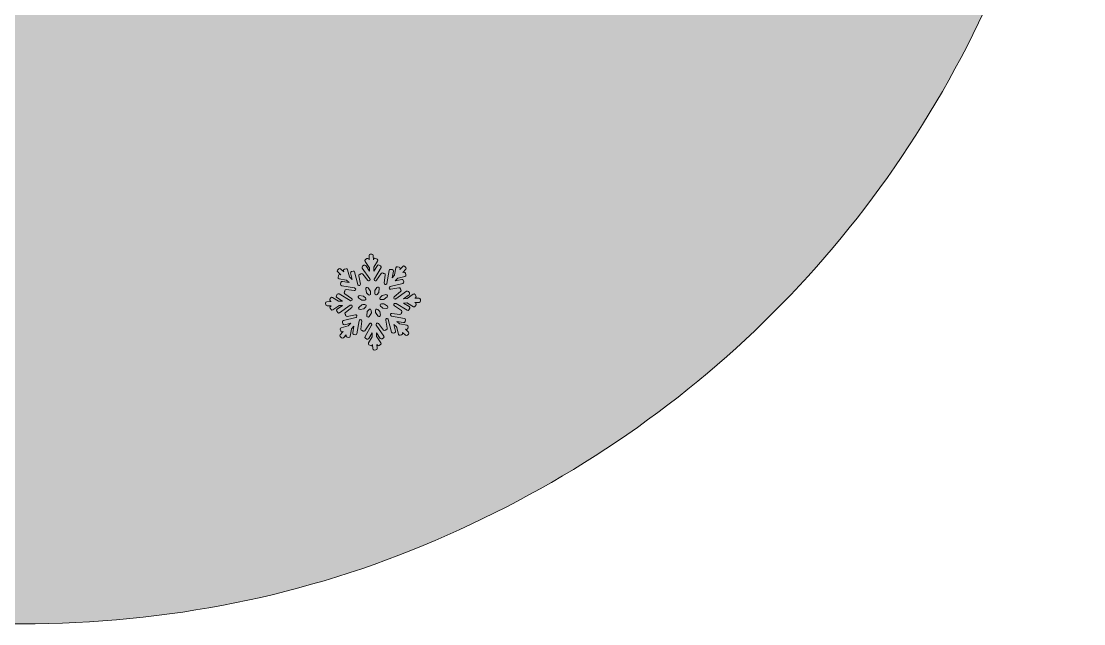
# Model space of a CAD drawing. Header units: millimetres. Extents: x 7 to 184, y -113 to -15.
# Drawn here: x 141.76 to 184.33, y -112.63 to -88.49 of the extents above; entities that cross this region are included whole.
import ezdxf

# ---------------------------------------------------------------- set-up
doc = ezdxf.new("R2010")
doc.units = ezdxf.units.MM
doc.header["$MEASUREMENT"] = 0
doc.layers.add('engraving', color=7, linetype='Continuous')
doc.layers.add('Layer 1', color=7, linetype='Continuous')

msp = doc.modelspace()

# ---------------------------------------------------------------- hatches: boundary and pattern name
at = {"layer": 'Layer 1'}
h = msp.add_hatch(color=2, dxfattribs=at)
h.dxf.hatch_style = 2
edge = h.paths.add_edge_path()
edge.add_spline(control_points=[(180.995, -53.469), (178.767, -48.299), (175.73, -43.788), (171.88, -39.938), (168.03, -36.088), (163.518, -33.05), (158.349, -30.823), (155.446, -29.574), (152.43, -28.675), (149.302, -28.126), (148.522, -26.725), (147.075, -25.741), (145.396, -25.613), (146.901, -24.497), (147.881, -22.714), (147.881, -20.697), (147.881, -17.317), (145.14, -14.576), (141.76, -14.576), (138.38, -14.576), (135.639, -17.317), (135.639, -20.697), (135.639, -22.714), (136.619, -24.497), (138.124, -25.613), (136.445, -25.741), (134.998, -26.725), (134.218, -28.126), (131.089, -28.675), (128.074, -29.574), (125.173, -30.823), (120.001, -33.05), (115.491, -36.088), (111.642, -39.938), (107.792, -43.788), (104.753, -48.299), (102.526, -53.469), (100.299, -58.64), (99.186, -64.169), (99.186, -70.057), (99.186, -75.945), (100.299, -81.476), (102.526, -86.645), (104.753, -91.817), (107.792, -96.327), (111.642, -100.176), (115.491, -104.026), (120.001, -107.066), (125.173, -109.291), (130.342, -111.517), (135.873, -112.632), (141.761, -112.632), (147.648, -112.632), (153.178, -111.517), (158.349, -109.291), (163.518, -107.066), (168.03, -104.026), (171.88, -100.176), (175.73, -96.327), (178.767, -91.817), (180.995, -86.645), (183.221, -81.476), (184.335, -75.945), (184.335, -70.057), (184.335, -64.169), (183.221, -58.64), (180.995, -53.469)], knot_values=[0, 0, 0, 0, 1, 1, 1, 2, 2, 2, 3, 3, 3, 4, 4, 4, 5, 5, 5, 6, 6, 6, 7, 7, 7, 8, 8, 8, 9, 9, 9, 10, 10, 10, 11, 11, 11, 12, 12, 12, 13, 13, 13, 14, 14, 14, 15, 15, 15, 16, 16, 16, 17, 17, 17, 18, 18, 18, 19, 19, 19, 20, 20, 20, 21, 21, 21, 22, 22, 22, 22], degree=3, periodic=1)
edge = h.paths.add_edge_path()
edge.add_spline(control_points=[(137.953, -20.697), (137.953, -18.598), (139.661, -16.89), (141.76, -16.89), (143.86, -16.89), (145.567, -18.598), (145.567, -20.697), (145.567, -22.796), (143.86, -24.504), (141.76, -24.504), (139.661, -24.504), (137.953, -22.796), (137.953, -20.697)], knot_values=[0, 0, 0, 0, 1, 1, 1, 2, 2, 2, 3, 3, 3, 4, 4, 4, 4], degree=3, periodic=1)
edge = h.paths.add_edge_path()
edge.add_spline(control_points=[(158.575, -76.964), (157.631, -79.154), (156.368, -81.06), (154.782, -82.682), (153.197, -84.307), (151.309, -85.589), (149.121, -86.532), (146.93, -87.476), (144.591, -87.947), (142.1, -87.947), (139.609, -87.947), (137.268, -87.476), (135.08, -86.532), (132.89, -85.589), (130.984, -84.307), (129.362, -82.682), (127.738, -81.06), (126.455, -79.154), (125.512, -76.964), (124.567, -74.776), (124.097, -72.435), (124.097, -69.944), (124.097, -67.453), (124.567, -65.114), (125.512, -62.924), (126.455, -60.735), (127.738, -58.847), (129.362, -57.262), (130.984, -55.677), (132.89, -54.414), (135.08, -53.469), (137.268, -52.526), (139.609, -52.053), (142.1, -52.053), (144.591, -52.053), (146.93, -52.526), (149.121, -53.469), (151.309, -54.414), (153.197, -55.677), (154.782, -57.262), (156.368, -58.847), (157.631, -60.735), (158.575, -62.924), (159.518, -65.114), (159.99, -67.453), (159.99, -69.944), (159.99, -72.435), (159.518, -74.776), (158.575, -76.964)], knot_values=[0, 0, 0, 0, 1, 1, 1, 2, 2, 2, 3, 3, 3, 4, 4, 4, 5, 5, 5, 6, 6, 6, 7, 7, 7, 8, 8, 8, 9, 9, 9, 10, 10, 10, 11, 11, 11, 12, 12, 12, 13, 13, 13, 14, 14, 14, 15, 15, 15, 16, 16, 16, 16], degree=3, periodic=1)

# ---------------------------------------------------------------- linework, layer by layer
at = {"layer": 'engraving', "lineweight": 0}
for points, knots in [([(157.753, -99.633), (157.752, -99.604), (157.728, -99.581), (157.699, -99.583), (157.699, -99.583), (157.533, -99.589), (157.533, -99.589), (157.533, -99.589), (157.564, -99.567), (157.564, -99.567), (157.587, -99.551), (157.593, -99.519), (157.576, -99.495), (157.576, -99.495), (157.538, -99.439), (157.538, -99.439), (157.521, -99.415), (157.488, -99.409), (157.465, -99.426), (157.465, -99.426), (157.23, -99.592), (157.23, -99.592), (157.221, -99.598), (157.212, -99.601), (157.202, -99.602), (157.202, -99.602), (157.075, -99.607), (157.075, -99.607), (157.075, -99.607), (157.298, -99.449), (157.298, -99.449), (157.322, -99.432), (157.327, -99.4), (157.311, -99.376), (157.311, -99.376), (157.273, -99.321), (157.273, -99.321), (157.256, -99.297), (157.223, -99.291), (157.2, -99.308), (157.2, -99.308), (156.772, -99.61), (156.772, -99.61), (156.763, -99.616), (156.754, -99.619), (156.744, -99.62), (156.744, -99.62), (156.741, -99.62), (156.741, -99.62), (156.691, -99.622), (156.667, -99.558), (156.707, -99.527), (156.707, -99.527), (156.963, -99.324), (156.963, -99.324), (156.986, -99.307), (156.99, -99.274), (156.973, -99.252), (156.973, -99.252), (156.964, -99.241), (156.964, -99.241), (156.959, -99.235), (156.956, -99.227), (156.954, -99.219), (156.954, -99.219), (156.952, -99.206), (156.952, -99.206), (156.946, -99.178), (156.919, -99.159), (156.891, -99.165), (156.891, -99.165), (156.566, -99.23), (156.566, -99.23), (156.517, -99.24), (156.484, -99.181), (156.518, -99.143), (156.518, -99.143), (156.523, -99.138), (156.523, -99.138), (156.53, -99.13), (156.539, -99.125), (156.549, -99.122), (156.549, -99.122), (157.046, -98.997), (157.046, -98.997), (157.074, -98.99), (157.091, -98.962), (157.084, -98.934), (157.084, -98.934), (157.068, -98.868), (157.068, -98.868), (157.061, -98.84), (157.032, -98.823), (157.004, -98.83), (157.004, -98.83), (156.744, -98.895), (156.744, -98.895), (156.744, -98.895), (156.834, -98.797), (156.834, -98.797), (156.841, -98.79), (156.85, -98.784), (156.859, -98.782), (156.859, -98.782), (157.132, -98.713), (157.132, -98.713), (157.16, -98.706), (157.177, -98.678), (157.17, -98.65), (157.17, -98.65), (157.154, -98.584), (157.154, -98.584), (157.147, -98.556), (157.118, -98.539), (157.09, -98.546), (157.09, -98.546), (157.055, -98.555), (157.055, -98.555), (157.055, -98.555), (157.171, -98.427), (157.171, -98.427), (157.191, -98.406), (157.189, -98.373), (157.169, -98.354), (157.169, -98.354), (157.119, -98.308), (157.119, -98.308), (157.098, -98.288), (157.065, -98.289), (157.045, -98.311), (157.045, -98.311), (156.933, -98.433), (156.933, -98.433), (156.933, -98.433), (156.94, -98.396), (156.94, -98.396), (156.945, -98.368), (156.926, -98.341), (156.898, -98.336), (156.898, -98.336), (156.832, -98.324), (156.832, -98.324), (156.803, -98.319), (156.776, -98.338), (156.771, -98.366), (156.771, -98.366), (156.721, -98.653), (156.721, -98.653), (156.719, -98.663), (156.715, -98.672), (156.708, -98.679), (156.708, -98.679), (156.623, -98.773), (156.623, -98.773), (156.623, -98.773), (156.67, -98.502), (156.67, -98.502), (156.675, -98.474), (156.656, -98.447), (156.628, -98.442), (156.628, -98.442), (156.562, -98.43), (156.562, -98.43), (156.533, -98.425), (156.506, -98.444), (156.501, -98.472), (156.501, -98.472), (156.411, -98.994), (156.411, -98.994), (156.409, -99.003), (156.404, -99.013), (156.398, -99.02), (156.398, -99.02), (156.398, -99.02), (156.398, -99.02), (156.363, -99.057), (156.301, -99.029), (156.307, -98.978), (156.307, -98.978), (156.347, -98.654), (156.347, -98.654), (156.35, -98.625), (156.33, -98.599), (156.302, -98.596), (156.302, -98.596), (156.289, -98.594), (156.289, -98.594), (156.281, -98.593), (156.273, -98.59), (156.267, -98.585), (156.267, -98.585), (156.256, -98.578), (156.256, -98.578), (156.232, -98.562), (156.199, -98.569), (156.183, -98.593), (156.183, -98.593), (156.001, -98.868), (156.001, -98.868), (155.974, -98.91), (155.908, -98.892), (155.906, -98.842), (155.906, -98.842), (155.906, -98.836), (155.906, -98.836), (155.905, -98.826), (155.908, -98.816), (155.913, -98.807), (155.913, -98.807), (156.177, -98.362), (156.177, -98.362), (156.191, -98.338), (156.184, -98.306), (156.159, -98.291), (156.159, -98.291), (156.102, -98.256), (156.102, -98.256), (156.077, -98.241), (156.044, -98.249), (156.03, -98.274), (156.03, -98.274), (155.892, -98.505), (155.892, -98.505), (155.892, -98.505), (155.887, -98.372), (155.887, -98.372), (155.887, -98.362), (155.889, -98.352), (155.894, -98.343), (155.894, -98.343), (156.039, -98.099), (156.039, -98.099), (156.054, -98.075), (156.046, -98.043), (156.021, -98.028), (156.021, -98.028), (155.964, -97.993), (155.964, -97.993), (155.939, -97.978), (155.907, -97.986), (155.892, -98.011), (155.892, -98.011), (155.874, -98.042), (155.874, -98.042), (155.874, -98.042), (155.866, -97.869), (155.866, -97.869), (155.865, -97.84), (155.841, -97.818), (155.812, -97.819), (155.812, -97.819), (155.745, -97.821), (155.745, -97.821), (155.717, -97.823), (155.694, -97.847), (155.695, -97.876), (155.695, -97.876), (155.702, -98.043), (155.702, -98.043), (155.702, -98.043), (155.682, -98.013), (155.682, -98.013), (155.665, -97.989), (155.633, -97.983), (155.609, -98), (155.609, -98), (155.554, -98.039), (155.554, -98.039), (155.531, -98.055), (155.525, -98.088), (155.541, -98.111), (155.541, -98.111), (155.707, -98.351), (155.707, -98.351), (155.712, -98.359), (155.715, -98.368), (155.716, -98.378), (155.716, -98.378), (155.721, -98.506), (155.721, -98.506), (155.721, -98.506), (155.566, -98.281), (155.566, -98.281), (155.549, -98.257), (155.516, -98.251), (155.493, -98.268), (155.493, -98.268), (155.438, -98.307), (155.438, -98.307), (155.414, -98.323), (155.408, -98.356), (155.425, -98.379), (155.425, -98.379), (155.725, -98.814), (155.725, -98.814), (155.731, -98.822), (155.734, -98.832), (155.735, -98.842), (155.735, -98.842), (155.735, -98.843), (155.735, -98.843), (155.737, -98.893), (155.672, -98.917), (155.641, -98.876), (155.641, -98.876), (155.444, -98.62), (155.444, -98.62), (155.426, -98.597), (155.393, -98.593), (155.37, -98.611), (155.37, -98.611), (155.36, -98.618), (155.36, -98.618), (155.354, -98.623), (155.346, -98.627), (155.338, -98.628), (155.338, -98.628), (155.326, -98.631), (155.326, -98.631), (155.298, -98.637), (155.279, -98.664), (155.285, -98.692), (155.285, -98.692), (155.349, -99.019), (155.349, -99.019), (155.359, -99.069), (155.3, -99.102), (155.263, -99.067), (155.263, -99.067), (155.26, -99.064), (155.26, -99.064), (155.252, -99.058), (155.247, -99.049), (155.245, -99.039), (155.245, -99.039), (155.12, -98.535), (155.12, -98.535), (155.113, -98.507), (155.084, -98.49), (155.056, -98.497), (155.056, -98.497), (154.992, -98.513), (154.992, -98.513), (154.964, -98.52), (154.947, -98.548), (154.954, -98.576), (154.954, -98.576), (155.019, -98.839), (155.019, -98.839), (155.019, -98.839), (154.922, -98.749), (154.922, -98.749), (154.915, -98.742), (154.91, -98.733), (154.907, -98.724), (154.907, -98.724), (154.839, -98.447), (154.839, -98.447), (154.832, -98.419), (154.804, -98.402), (154.776, -98.409), (154.776, -98.409), (154.711, -98.425), (154.711, -98.425), (154.683, -98.432), (154.666, -98.46), (154.673, -98.488), (154.673, -98.488), (154.682, -98.524), (154.682, -98.524), (154.682, -98.524), (154.556, -98.407), (154.556, -98.407), (154.535, -98.387), (154.502, -98.389), (154.482, -98.41), (154.482, -98.41), (154.437, -98.46), (154.437, -98.46), (154.418, -98.481), (154.419, -98.514), (154.44, -98.533), (154.44, -98.533), (154.562, -98.648), (154.562, -98.648), (154.562, -98.648), (154.526, -98.641), (154.526, -98.641), (154.498, -98.636), (154.471, -98.655), (154.466, -98.683), (154.466, -98.683), (154.454, -98.75), (154.454, -98.75), (154.449, -98.779), (154.468, -98.806), (154.496, -98.811), (154.496, -98.811), (154.779, -98.862), (154.779, -98.862), (154.789, -98.864), (154.798, -98.868), (154.806, -98.875), (154.806, -98.875), (154.899, -98.963), (154.899, -98.963), (154.899, -98.963), (154.632, -98.914), (154.632, -98.914), (154.603, -98.909), (154.576, -98.928), (154.571, -98.957), (154.571, -98.957), (154.559, -99.024), (154.559, -99.024), (154.554, -99.052), (154.573, -99.079), (154.601, -99.084), (154.601, -99.084), (155.116, -99.177), (155.116, -99.177), (155.126, -99.179), (155.135, -99.184), (155.143, -99.19), (155.143, -99.19), (155.145, -99.193), (155.145, -99.193), (155.182, -99.227), (155.153, -99.289), (155.103, -99.282), (155.103, -99.282), (154.782, -99.242), (154.782, -99.242), (154.753, -99.238), (154.727, -99.258), (154.724, -99.287), (154.724, -99.287), (154.722, -99.3), (154.722, -99.3), (154.721, -99.308), (154.718, -99.316), (154.714, -99.323), (154.714, -99.323), (154.707, -99.334), (154.707, -99.334), (154.691, -99.358), (154.697, -99.39), (154.721, -99.406), (154.721, -99.406), (154.997, -99.593), (154.997, -99.593), (155.039, -99.621), (155.02, -99.686), (154.97, -99.688), (154.97, -99.688), (154.964, -99.689), (154.964, -99.689), (154.953, -99.689), (154.943, -99.686), (154.934, -99.681), (154.934, -99.681), (154.495, -99.413), (154.495, -99.413), (154.47, -99.398), (154.438, -99.406), (154.423, -99.431), (154.423, -99.431), (154.388, -99.489), (154.388, -99.489), (154.374, -99.514), (154.382, -99.546), (154.406, -99.561), (154.406, -99.561), (154.637, -99.701), (154.637, -99.701), (154.637, -99.701), (154.505, -99.706), (154.505, -99.706), (154.495, -99.707), (154.485, -99.704), (154.476, -99.699), (154.476, -99.699), (154.236, -99.552), (154.236, -99.552), (154.211, -99.537), (154.178, -99.545), (154.164, -99.57), (154.164, -99.57), (154.129, -99.628), (154.129, -99.628), (154.114, -99.653), (154.122, -99.685), (154.147, -99.699), (154.147, -99.699), (154.179, -99.719), (154.179, -99.719), (154.179, -99.719), (154.008, -99.726), (154.008, -99.726), (153.979, -99.727), (153.956, -99.751), (153.958, -99.78), (153.958, -99.78), (153.96, -99.848), (153.96, -99.848), (153.961, -99.877), (153.986, -99.899), (154.014, -99.898), (154.014, -99.898), (154.18, -99.892), (154.18, -99.892), (154.18, -99.892), (154.15, -99.913), (154.15, -99.913), (154.126, -99.93), (154.121, -99.962), (154.137, -99.986), (154.137, -99.986), (154.175, -100.041), (154.175, -100.041), (154.192, -100.065), (154.225, -100.071), (154.248, -100.054), (154.248, -100.054), (154.484, -99.888), (154.484, -99.888), (154.492, -99.882), (154.501, -99.879), (154.512, -99.879), (154.512, -99.879), (154.638, -99.874), (154.638, -99.874), (154.638, -99.874), (154.415, -100.032), (154.415, -100.032), (154.391, -100.048), (154.386, -100.08), (154.402, -100.104), (154.402, -100.104), (154.44, -100.16), (154.44, -100.16), (154.457, -100.184), (154.49, -100.19), (154.513, -100.173), (154.513, -100.173), (154.942, -99.87), (154.942, -99.87), (154.95, -99.865), (154.96, -99.861), (154.97, -99.861), (154.97, -99.861), (154.972, -99.861), (154.972, -99.861), (155.023, -99.859), (155.046, -99.923), (155.006, -99.954), (155.006, -99.954), (154.75, -100.156), (154.75, -100.156), (154.727, -100.174), (154.723, -100.206), (154.741, -100.229), (154.741, -100.229), (154.749, -100.24), (154.749, -100.24), (154.754, -100.246), (154.757, -100.253), (154.759, -100.261), (154.759, -100.261), (154.761, -100.274), (154.761, -100.274), (154.767, -100.303), (154.794, -100.321), (154.823, -100.315), (154.823, -100.315), (155.147, -100.251), (155.147, -100.251), (155.196, -100.241), (155.229, -100.3), (155.196, -100.337), (155.196, -100.337), (155.19, -100.343), (155.19, -100.343), (155.183, -100.351), (155.174, -100.356), (155.164, -100.358), (155.164, -100.358), (154.667, -100.483), (154.667, -100.483), (154.639, -100.49), (154.622, -100.518), (154.629, -100.546), (154.629, -100.546), (154.646, -100.612), (154.646, -100.612), (154.652, -100.64), (154.681, -100.657), (154.709, -100.65), (154.709, -100.65), (154.969, -100.585), (154.969, -100.585), (154.969, -100.585), (154.879, -100.683), (154.879, -100.683), (154.873, -100.691), (154.864, -100.696), (154.854, -100.699), (154.854, -100.699), (154.581, -100.767), (154.581, -100.767), (154.553, -100.774), (154.536, -100.802), (154.543, -100.83), (154.543, -100.83), (154.56, -100.896), (154.56, -100.896), (154.567, -100.924), (154.595, -100.941), (154.623, -100.934), (154.623, -100.934), (154.658, -100.926), (154.658, -100.926), (154.658, -100.926), (154.542, -101.053), (154.542, -101.053), (154.522, -101.075), (154.524, -101.107), (154.545, -101.127), (154.545, -101.127), (154.594, -101.173), (154.594, -101.173), (154.615, -101.193), (154.649, -101.191), (154.668, -101.17), (154.668, -101.17), (154.78, -101.048), (154.78, -101.048), (154.78, -101.048), (154.773, -101.084), (154.773, -101.084), (154.768, -101.112), (154.787, -101.139), (154.815, -101.144), (154.815, -101.144), (154.881, -101.156), (154.881, -101.156), (154.91, -101.162), (154.937, -101.143), (154.942, -101.114), (154.942, -101.114), (154.992, -100.827), (154.992, -100.827), (154.994, -100.817), (154.998, -100.808), (155.005, -100.801), (155.005, -100.801), (155.09, -100.707), (155.09, -100.707), (155.09, -100.707), (155.043, -100.978), (155.043, -100.978), (155.038, -101.007), (155.057, -101.034), (155.085, -101.039), (155.085, -101.039), (155.151, -101.051), (155.151, -101.051), (155.18, -101.056), (155.207, -101.037), (155.212, -101.008), (155.212, -101.008), (155.303, -100.487), (155.303, -100.487), (155.304, -100.477), (155.309, -100.468), (155.315, -100.461), (155.315, -100.461), (155.315, -100.461), (155.315, -100.461), (155.35, -100.423), (155.412, -100.452), (155.406, -100.502), (155.406, -100.502), (155.366, -100.827), (155.366, -100.827), (155.363, -100.855), (155.383, -100.881), (155.411, -100.885), (155.411, -100.885), (155.424, -100.887), (155.424, -100.887), (155.432, -100.888), (155.44, -100.89), (155.447, -100.895), (155.447, -100.895), (155.457, -100.902), (155.457, -100.902), (155.481, -100.918), (155.514, -100.912), (155.53, -100.888), (155.53, -100.888), (155.712, -100.612), (155.712, -100.612), (155.74, -100.57), (155.805, -100.588), (155.807, -100.639), (155.807, -100.639), (155.807, -100.645), (155.807, -100.645), (155.808, -100.655), (155.805, -100.665), (155.8, -100.673), (155.8, -100.673), (155.536, -101.118), (155.536, -101.118), (155.522, -101.143), (155.53, -101.175), (155.554, -101.19), (155.554, -101.19), (155.612, -101.225), (155.612, -101.225), (155.636, -101.24), (155.669, -101.232), (155.683, -101.207), (155.683, -101.207), (155.821, -100.975), (155.821, -100.975), (155.821, -100.975), (155.826, -101.108), (155.826, -101.108), (155.827, -101.118), (155.824, -101.128), (155.819, -101.137), (155.819, -101.137), (155.674, -101.381), (155.674, -101.381), (155.66, -101.406), (155.667, -101.438), (155.692, -101.452), (155.692, -101.452), (155.749, -101.487), (155.749, -101.487), (155.774, -101.502), (155.807, -101.494), (155.821, -101.469), (155.821, -101.469), (155.84, -101.439), (155.84, -101.439), (155.84, -101.439), (155.847, -101.612), (155.847, -101.612), (155.848, -101.64), (155.872, -101.663), (155.901, -101.662), (155.901, -101.662), (155.968, -101.659), (155.968, -101.659), (155.996, -101.658), (156.019, -101.634), (156.018, -101.605), (156.018, -101.605), (156.011, -101.438), (156.011, -101.438), (156.011, -101.438), (156.031, -101.467), (156.031, -101.467), (156.048, -101.491), (156.081, -101.497), (156.104, -101.48), (156.104, -101.48), (156.159, -101.442), (156.159, -101.442), (156.183, -101.425), (156.188, -101.393), (156.172, -101.369), (156.172, -101.369), (156.007, -101.13), (156.007, -101.13), (156.001, -101.122), (155.998, -101.112), (155.997, -101.102), (155.997, -101.102), (155.992, -100.974), (155.992, -100.974), (155.992, -100.974), (156.148, -101.199), (156.148, -101.199), (156.164, -101.223), (156.197, -101.229), (156.221, -101.212), (156.221, -101.212), (156.276, -101.174), (156.276, -101.174), (156.299, -101.157), (156.305, -101.125), (156.288, -101.101), (156.288, -101.101), (155.988, -100.666), (155.988, -100.666), (155.982, -100.658), (155.979, -100.649), (155.979, -100.639), (155.979, -100.639), (155.979, -100.638), (155.979, -100.638), (155.977, -100.587), (156.041, -100.564), (156.072, -100.604), (156.072, -100.604), (156.27, -100.861), (156.27, -100.861), (156.287, -100.884), (156.32, -100.888), (156.343, -100.87), (156.343, -100.87), (156.353, -100.862), (156.353, -100.862), (156.359, -100.857), (156.367, -100.854), (156.375, -100.852), (156.375, -100.852), (156.387, -100.85), (156.387, -100.85), (156.415, -100.844), (156.434, -100.817), (156.428, -100.788), (156.428, -100.788), (156.364, -100.461), (156.364, -100.461), (156.354, -100.412), (156.413, -100.378), (156.45, -100.413), (156.45, -100.413), (156.454, -100.416), (156.454, -100.416), (156.461, -100.423), (156.466, -100.432), (156.469, -100.442), (156.469, -100.442), (156.593, -100.946), (156.593, -100.946), (156.6, -100.974), (156.629, -100.991), (156.657, -100.984), (156.657, -100.984), (156.722, -100.968), (156.722, -100.968), (156.749, -100.961), (156.766, -100.932), (156.76, -100.904), (156.76, -100.904), (156.694, -100.641), (156.694, -100.641), (156.694, -100.641), (156.791, -100.731), (156.791, -100.731), (156.798, -100.738), (156.803, -100.747), (156.806, -100.757), (156.806, -100.757), (156.874, -101.034), (156.874, -101.034), (156.881, -101.062), (156.91, -101.079), (156.938, -101.072), (156.938, -101.072), (157.003, -101.055), (157.003, -101.055), (157.03, -101.048), (157.047, -101.02), (157.04, -100.992), (157.04, -100.992), (157.032, -100.956), (157.032, -100.956), (157.032, -100.956), (157.157, -101.073), (157.157, -101.073), (157.178, -101.093), (157.211, -101.092), (157.231, -101.071), (157.231, -101.071), (157.276, -101.021), (157.276, -101.021), (157.296, -101), (157.294, -100.967), (157.273, -100.947), (157.273, -100.947), (157.151, -100.833), (157.151, -100.833), (157.151, -100.833), (157.187, -100.839), (157.187, -100.839), (157.215, -100.845), (157.242, -100.826), (157.247, -100.797), (157.247, -100.797), (157.259, -100.73), (157.259, -100.73), (157.264, -100.702), (157.245, -100.675), (157.217, -100.67), (157.217, -100.67), (156.934, -100.619), (156.934, -100.619), (156.924, -100.617), (156.915, -100.612), (156.908, -100.605), (156.908, -100.605), (156.814, -100.518), (156.814, -100.518), (156.814, -100.518), (157.082, -100.566), (157.082, -100.566), (157.11, -100.571), (157.137, -100.552), (157.142, -100.524), (157.142, -100.524), (157.154, -100.457), (157.154, -100.457), (157.159, -100.428), (157.14, -100.402), (157.112, -100.396), (157.112, -100.396), (156.597, -100.303), (156.597, -100.303), (156.587, -100.302), (156.578, -100.297), (156.57, -100.29), (156.57, -100.29), (156.568, -100.288), (156.568, -100.288), (156.531, -100.253), (156.56, -100.192), (156.61, -100.198), (156.61, -100.198), (156.931, -100.239), (156.931, -100.239), (156.96, -100.242), (156.986, -100.222), (156.989, -100.193), (156.989, -100.193), (156.991, -100.18), (156.991, -100.18), (156.992, -100.172), (156.995, -100.165), (156.999, -100.158), (156.999, -100.158), (157.007, -100.147), (157.007, -100.147), (157.022, -100.123), (157.016, -100.091), (156.992, -100.075), (156.992, -100.075), (156.716, -99.887), (156.716, -99.887), (156.674, -99.859), (156.693, -99.794), (156.743, -99.792), (156.743, -99.792), (156.75, -99.792), (156.75, -99.792), (156.76, -99.792), (156.77, -99.794), (156.779, -99.799), (156.779, -99.799), (157.218, -100.067), (157.218, -100.067), (157.243, -100.082), (157.275, -100.074), (157.29, -100.049), (157.29, -100.049), (157.325, -99.991), (157.325, -99.991), (157.339, -99.967), (157.331, -99.935), (157.307, -99.92), (157.307, -99.92), (157.076, -99.779), (157.076, -99.779), (157.076, -99.779), (157.208, -99.774), (157.208, -99.774), (157.218, -99.774), (157.228, -99.776), (157.237, -99.782), (157.237, -99.782), (157.478, -99.928), (157.478, -99.928), (157.502, -99.943), (157.535, -99.935), (157.55, -99.91), (157.55, -99.91), (157.584, -99.852), (157.584, -99.852), (157.599, -99.828), (157.591, -99.796), (157.566, -99.781), (157.566, -99.781), (157.534, -99.761), (157.534, -99.761), (157.534, -99.761), (157.706, -99.755), (157.706, -99.755), (157.734, -99.754), (157.757, -99.729), (157.756, -99.701), (157.756, -99.701), (157.753, -99.633), (157.753, -99.633)], [0, 0, 0, 0, 1, 1, 1, 2, 2, 2, 3, 3, 3, 4, 4, 4, 5, 5, 5, 6, 6, 6, 7, 7, 7, 8, 8, 8, 9, 9, 9, 10, 10, 10, 11, 11, 11, 12, 12, 12, 13, 13, 13, 14, 14, 14, 15, 15, 15, 16, 16, 16, 17, 17, 17, 18, 18, 18, 19, 19, 19, 20, 20, 20, 21, 21, 21, 22, 22, 22, 23, 23, 23, 24, 24, 24, 25, 25, 25, 26, 26, 26, 27, 27, 27, 28, 28, 28, 29, 29, 29, 30, 30, 30, 31, 31, 31, 32, 32, 32, 33, 33, 33, 34, 34, 34, 35, 35, 35, 36, 36, 36, 37, 37, 37, 38, 38, 38, 39, 39, 39, 40, 40, 40, 41, 41, 41, 42, 42, 42, 43, 43, 43, 44, 44, 44, 45, 45, 45, 46, 46, 46, 47, 47, 47, 48, 48, 48, 49, 49, 49, 50, 50, 50, 51, 51, 51, 52, 52, 52, 53, 53, 53, 54, 54, 54, 55, 55, 55, 56, 56, 56, 57, 57, 57, 58, 58, 58, 59, 59, 59, 60, 60, 60, 61, 61, 61, 62, 62, 62, 63, 63, 63, 64, 64, 64, 65, 65, 65, 66, 66, 66, 67, 67, 67, 68, 68, 68, 69, 69, 69, 70, 70, 70, 71, 71, 71, 72, 72, 72, 73, 73, 73, 74, 74, 74, 75, 75, 75, 76, 76, 76, 77, 77, 77, 78, 78, 78, 79, 79, 79, 80, 80, 80, 81, 81, 81, 82, 82, 82, 83, 83, 83, 84, 84, 84, 85, 85, 85, 86, 86, 86, 87, 87, 87, 88, 88, 88, 89, 89, 89, 90, 90, 90, 91, 91, 91, 92, 92, 92, 93, 93, 93, 94, 94, 94, 95, 95, 95, 96, 96, 96, 97, 97, 97, 98, 98, 98, 99, 99, 99, 100, 100, 100, 101, 101, 101, 102, 102, 102, 103, 103, 103, 104, 104, 104, 105, 105, 105, 106, 106, 106, 107, 107, 107, 108, 108, 108, 109, 109, 109, 110, 110, 110, 111, 111, 111, 112, 112, 112, 113, 113, 113, 114, 114, 114, 115, 115, 115, 116, 116, 116, 117, 117, 117, 118, 118, 118, 119, 119, 119, 120, 120, 120, 121, 121, 121, 122, 122, 122, 123, 123, 123, 124, 124, 124, 125, 125, 125, 126, 126, 126, 127, 127, 127, 128, 128, 128, 129, 129, 129, 130, 130, 130, 131, 131, 131, 132, 132, 132, 133, 133, 133, 134, 134, 134, 135, 135, 135, 136, 136, 136, 137, 137, 137, 138, 138, 138, 139, 139, 139, 140, 140, 140, 141, 141, 141, 142, 142, 142, 143, 143, 143, 144, 144, 144, 145, 145, 145, 146, 146, 146, 147, 147, 147, 148, 148, 148, 149, 149, 149, 150, 150, 150, 151, 151, 151, 152, 152, 152, 153, 153, 153, 154, 154, 154, 155, 155, 155, 156, 156, 156, 157, 157, 157, 158, 158, 158, 159, 159, 159, 160, 160, 160, 161, 161, 161, 162, 162, 162, 163, 163, 163, 164, 164, 164, 165, 165, 165, 166, 166, 166, 167, 167, 167, 168, 168, 168, 169, 169, 169, 170, 170, 170, 171, 171, 171, 172, 172, 172, 173, 173, 173, 174, 174, 174, 175, 175, 175, 176, 176, 176, 177, 177, 177, 178, 178, 178, 179, 179, 179, 180, 180, 180, 181, 181, 181, 182, 182, 182, 183, 183, 183, 184, 184, 184, 185, 185, 185, 186, 186, 186, 187, 187, 187, 188, 188, 188, 189, 189, 189, 190, 190, 190, 191, 191, 191, 192, 192, 192, 193, 193, 193, 194, 194, 194, 195, 195, 195, 196, 196, 196, 197, 197, 197, 198, 198, 198, 199, 199, 199, 200, 200, 200, 201, 201, 201, 202, 202, 202, 203, 203, 203, 204, 204, 204, 205, 205, 205, 206, 206, 206, 207, 207, 207, 208, 208, 208, 209, 209, 209, 210, 210, 210, 211, 211, 211, 212, 212, 212, 213, 213, 213, 214, 214, 214, 215, 215, 215, 216, 216, 216, 217, 217, 217, 218, 218, 218, 219, 219, 219, 220, 220, 220, 221, 221, 221, 222, 222, 222, 223, 223, 223, 224, 224, 224, 225, 225, 225, 226, 226, 226, 227, 227, 227, 228, 228, 228, 229, 229, 229, 230, 230, 230, 231, 231, 231, 232, 232, 232, 233, 233, 233, 234, 234, 234, 235, 235, 235, 236, 236, 236, 237, 237, 237, 238, 238, 238, 239, 239, 239, 240, 240, 240, 241, 241, 241, 242, 242, 242, 243, 243, 243, 244, 244, 244, 245, 245, 245, 246, 246, 246, 247, 247, 247, 248, 248, 248, 249, 249, 249, 250, 250, 250, 251, 251, 251, 252, 252, 252, 253, 253, 253, 254, 254, 254, 255, 255, 255, 256, 256, 256, 257, 257, 257, 258, 258, 258, 259, 259, 259, 260, 260, 260, 261, 261, 261, 262, 262, 262, 263, 263, 263, 264, 264, 264, 265, 265, 265, 266, 266, 266, 267, 267, 267, 268, 268, 268, 269, 269, 269, 270, 270, 270, 271, 271, 271, 272, 272, 272, 273, 273, 273, 274, 274, 274, 275, 275, 275, 276, 276, 276, 277, 277, 277, 278, 278, 278, 279, 279, 279, 280, 280, 280, 281, 281, 281, 282, 282, 282, 283, 283, 283, 284, 284, 284, 285, 285, 285, 286, 286, 286, 287, 287, 287, 288, 288, 288, 289, 289, 289, 290, 290, 290, 291, 291, 291, 292, 292, 292, 293, 293, 293, 294, 294, 294, 295, 295, 295, 296, 296, 296, 297, 297, 297, 298, 298, 298, 299, 299, 299, 300, 300, 300, 301, 301, 301, 302, 302, 302, 303, 303, 303, 304, 304, 304, 305, 305, 305, 306, 306, 306, 307, 307, 307, 308, 308, 308, 309, 309, 309, 310, 310, 310, 311, 311, 311, 312, 312, 312, 313, 313, 313, 314, 314, 314, 315, 315, 315, 316, 316, 316, 317, 317, 317, 318, 318, 318, 319, 319, 319, 320, 320, 320, 321, 321, 321, 322, 322, 322, 323, 323, 323, 324, 324, 324, 325, 325, 325, 326, 326, 326, 327, 327, 327, 328, 328, 328, 329, 329, 329, 330, 330, 330, 331, 331, 331, 332, 332, 332, 333, 333, 333, 334, 334, 334, 335, 335, 335, 336, 336, 336, 336]), ([(155.656, -99.176), (155.656, -99.176), (155.743, -99.29), (155.743, -99.29), (155.75, -99.298), (155.753, -99.309), (155.754, -99.32), (155.754, -99.32), (155.757, -99.408), (155.757, -99.408), (155.759, -99.454), (155.704, -99.48), (155.67, -99.448), (155.67, -99.448), (155.607, -99.389), (155.607, -99.389), (155.599, -99.382), (155.593, -99.372), (155.591, -99.361), (155.591, -99.361), (155.563, -99.218), (155.563, -99.218), (155.553, -99.164), (155.622, -99.133), (155.656, -99.176)], [0, 0, 0, 0, 1, 1, 1, 2, 2, 2, 3, 3, 3, 4, 4, 4, 5, 5, 5, 6, 6, 6, 7, 7, 7, 8, 8, 8, 8]), ([(155.929, -99.402), (155.929, -99.402), (155.925, -99.313), (155.925, -99.313), (155.925, -99.303), (155.928, -99.292), (155.934, -99.283), (155.934, -99.283), (156.013, -99.162), (156.013, -99.162), (156.043, -99.116), (156.115, -99.143), (156.108, -99.197), (156.108, -99.197), (156.091, -99.342), (156.091, -99.342), (156.089, -99.353), (156.085, -99.363), (156.077, -99.371), (156.077, -99.371), (156.019, -99.435), (156.019, -99.435), (155.988, -99.469), (155.93, -99.448), (155.929, -99.402)], [0, 0, 0, 0, 1, 1, 1, 2, 2, 2, 3, 3, 3, 4, 4, 4, 5, 5, 5, 6, 6, 6, 7, 7, 7, 8, 8, 8, 8]), ([(155.404, -99.661), (155.404, -99.661), (155.282, -99.578), (155.282, -99.578), (155.237, -99.548), (155.263, -99.477), (155.318, -99.484), (155.318, -99.484), (155.461, -99.502), (155.461, -99.502), (155.472, -99.503), (155.482, -99.508), (155.49, -99.515), (155.49, -99.515), (155.556, -99.577), (155.556, -99.577), (155.59, -99.608), (155.569, -99.665), (155.522, -99.667), (155.522, -99.667), (155.436, -99.67), (155.436, -99.67), (155.424, -99.671), (155.413, -99.668), (155.404, -99.661)], [0, 0, 0, 0, 1, 1, 1, 2, 2, 2, 3, 3, 3, 4, 4, 4, 5, 5, 5, 6, 6, 6, 7, 7, 7, 8, 8, 8, 8]), ([(156.143, -99.554), (156.143, -99.554), (156.203, -99.488), (156.203, -99.488), (156.21, -99.48), (156.22, -99.474), (156.231, -99.472), (156.231, -99.472), (156.374, -99.444), (156.374, -99.444), (156.428, -99.433), (156.46, -99.502), (156.417, -99.536), (156.417, -99.536), (156.301, -99.627), (156.301, -99.627), (156.293, -99.634), (156.282, -99.637), (156.271, -99.638), (156.271, -99.638), (156.183, -99.641), (156.183, -99.641), (156.137, -99.643), (156.112, -99.588), (156.143, -99.554)], [0, 0, 0, 0, 1, 1, 1, 2, 2, 2, 3, 3, 3, 4, 4, 4, 5, 5, 5, 6, 6, 6, 7, 7, 7, 8, 8, 8, 8]), ([(155.57, -99.926), (155.57, -99.926), (155.51, -99.992), (155.51, -99.992), (155.503, -100.001), (155.493, -100.006), (155.482, -100.008), (155.482, -100.008), (155.339, -100.037), (155.339, -100.037), (155.285, -100.048), (155.253, -99.979), (155.296, -99.945), (155.296, -99.945), (155.412, -99.854), (155.412, -99.854), (155.42, -99.847), (155.431, -99.843), (155.442, -99.843), (155.442, -99.843), (155.53, -99.839), (155.53, -99.839), (155.576, -99.837), (155.601, -99.892), (155.57, -99.926)], [0, 0, 0, 0, 1, 1, 1, 2, 2, 2, 3, 3, 3, 4, 4, 4, 5, 5, 5, 6, 6, 6, 7, 7, 7, 8, 8, 8, 8]), ([(155.785, -100.079), (155.785, -100.079), (155.788, -100.167), (155.788, -100.167), (155.789, -100.178), (155.786, -100.189), (155.78, -100.198), (155.78, -100.198), (155.7, -100.318), (155.7, -100.318), (155.67, -100.364), (155.598, -100.338), (155.605, -100.283), (155.605, -100.283), (155.622, -100.139), (155.622, -100.139), (155.624, -100.128), (155.628, -100.118), (155.636, -100.11), (155.636, -100.11), (155.694, -100.046), (155.694, -100.046), (155.725, -100.011), (155.783, -100.032), (155.785, -100.079)], [0, 0, 0, 0, 1, 1, 1, 2, 2, 2, 3, 3, 3, 4, 4, 4, 5, 5, 5, 6, 6, 6, 7, 7, 7, 8, 8, 8, 8]), ([(156.058, -100.304), (156.058, -100.304), (155.97, -100.191), (155.97, -100.191), (155.963, -100.182), (155.96, -100.172), (155.959, -100.161), (155.959, -100.161), (155.956, -100.073), (155.956, -100.073), (155.954, -100.026), (156.009, -100.001), (156.043, -100.033), (156.043, -100.033), (156.106, -100.091), (156.106, -100.091), (156.114, -100.099), (156.12, -100.109), (156.122, -100.119), (156.122, -100.119), (156.15, -100.262), (156.15, -100.262), (156.161, -100.316), (156.091, -100.348), (156.058, -100.304)], [0, 0, 0, 0, 1, 1, 1, 2, 2, 2, 3, 3, 3, 4, 4, 4, 5, 5, 5, 6, 6, 6, 7, 7, 7, 8, 8, 8, 8]), ([(156.309, -99.819), (156.309, -99.819), (156.431, -99.902), (156.431, -99.902), (156.477, -99.933), (156.45, -100.004), (156.395, -99.997), (156.395, -99.997), (156.252, -99.979), (156.252, -99.979), (156.241, -99.977), (156.231, -99.973), (156.223, -99.965), (156.223, -99.965), (156.157, -99.904), (156.157, -99.904), (156.123, -99.872), (156.144, -99.815), (156.191, -99.814), (156.191, -99.814), (156.278, -99.81), (156.278, -99.81), (156.289, -99.81), (156.3, -99.813), (156.309, -99.819)], [0, 0, 0, 0, 1, 1, 1, 2, 2, 2, 3, 3, 3, 4, 4, 4, 5, 5, 5, 6, 6, 6, 7, 7, 7, 8, 8, 8, 8])]:
    msp.add_open_spline(points, degree=3, knots=knots, dxfattribs=at)
at = {"layer": 'Layer 1', "lineweight": 0}
msp.add_open_spline([(180.995, -53.469), (178.767, -48.299), (175.73, -43.788), (171.88, -39.938), (168.03, -36.088), (163.518, -33.05), (158.349, -30.823), (155.446, -29.574), (152.43, -28.675), (149.302, -28.126), (148.522, -26.725), (147.075, -25.741), (145.396, -25.613), (146.901, -24.497), (147.881, -22.714), (147.881, -20.697), (147.881, -17.317), (145.14, -14.576), (141.76, -14.576), (138.38, -14.576), (135.639, -17.317), (135.639, -20.697), (135.639, -22.714), (136.619, -24.497), (138.124, -25.613), (136.445, -25.741), (134.998, -26.725), (134.218, -28.126), (131.089, -28.675), (128.074, -29.574), (125.173, -30.823), (120.001, -33.05), (115.491, -36.088), (111.642, -39.938), (107.792, -43.788), (104.753, -48.299), (102.526, -53.469), (100.299, -58.64), (99.186, -64.169), (99.186, -70.057), (99.186, -75.945), (100.299, -81.476), (102.526, -86.645), (104.753, -91.817), (107.792, -96.327), (111.642, -100.176), (115.491, -104.026), (120.001, -107.066), (125.173, -109.291), (130.342, -111.517), (135.873, -112.632), (141.761, -112.632), (147.648, -112.632), (153.178, -111.517), (158.349, -109.291), (163.518, -107.066), (168.03, -104.026), (171.88, -100.176), (175.73, -96.327), (178.767, -91.817), (180.995, -86.645), (183.221, -81.476), (184.335, -75.945), (184.335, -70.057), (184.335, -64.169), (183.221, -58.64), (180.995, -53.469)], degree=3, knots=[0, 0, 0, 0, 1, 1, 1, 2, 2, 2, 3, 3, 3, 4, 4, 4, 5, 5, 5, 6, 6, 6, 7, 7, 7, 8, 8, 8, 9, 9, 9, 10, 10, 10, 11, 11, 11, 12, 12, 12, 13, 13, 13, 14, 14, 14, 15, 15, 15, 16, 16, 16, 17, 17, 17, 18, 18, 18, 19, 19, 19, 20, 20, 20, 21, 21, 21, 22, 22, 22, 22], dxfattribs=at)

doc.saveas('drawing.dxf')
